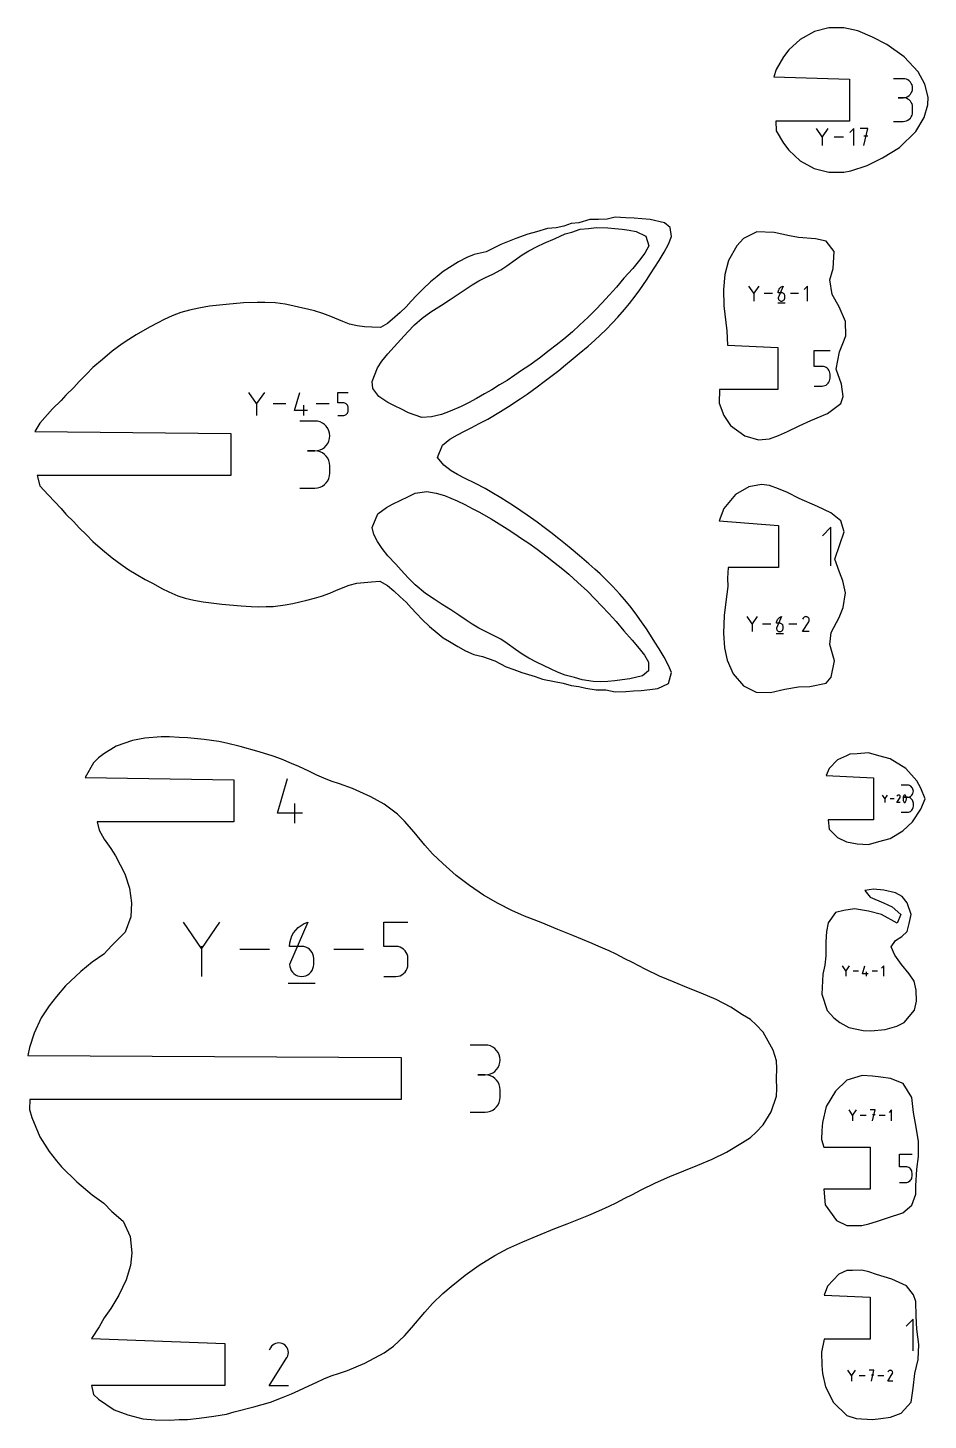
# Model space of a CAD drawing. Extents: x 0 to 590, y 0 to 890.
# Drawn here: x 396.8 to 461.1, y 137.4 to 236.8 of the extents above; entities that cross this region are included whole.
import ezdxf

# ---------------------------------------------------------------- set-up
doc = ezdxf.new("R2010")
doc.units = 0
doc.header["$MEASUREMENT"] = 0
for name, color, linetype in [('annotation', 7, 'Continuous'), ('boundary', 7, 'Continuous'), ('hole', 7, 'Continuous')]:
    doc.layers.add(name, color=color, linetype=linetype)

msp = doc.modelspace()

# ---------------------------------------------------------------- linework, layer by layer
at = {"layer": 'annotation', "color": 1}
for p, q in [((453.554591, 229.060272), (453.554591, 228.381448)), ((455.085942, 228.991387), (454.418975, 228.991387)), ((456.81425, 229.058092), (456.543072, 229.058092)), ((448.669296, 217.875951), (448.669296, 217.280475)), ((450.012625, 217.815524), (449.427549, 217.815524)), ((451.875451, 217.815524), (451.290376, 217.815524)), ((450.384026, 217.146754), (450.919042, 217.146754)), ((413.172544, 210.023868), (413.172544, 209.097944)), ((415.261324, 209.929908), (414.351573, 209.929908)), ((416.532018, 209.097996), (416.532018, 209.83694)), ((418.342781, 209.929908), (417.43303, 209.929908)), ((448.550542, 194.267782), (448.550542, 193.672305)), ((449.893871, 194.207355), (449.308795, 194.207355)), ((451.756699, 194.207355), (451.171623, 194.207355)), ((450.265272, 193.538585), (450.800289, 193.538585)), ((415.907667, 179.979771), (415.907667, 181.406749)), ((458.033541, 181.765822), (458.033541, 181.469604)), ((458.701777, 181.735763), (458.410733, 181.735763)), ((409.2259, 171.194502), (409.2259, 169.0436)), ((414.078093, 170.976237), (411.96476, 170.976237)), ((420.80675, 170.976237), (418.693417, 170.976237)), ((455.246542, 169.466063), (455.246542, 169.059424)), ((456.163873, 169.424798), (455.764337, 169.424798)), ((456.721925, 169.059447), (456.721925, 169.38397)), ((457.517159, 169.424798), (457.117623, 169.424798)), ((415.419619, 168.560593), (417.352134, 168.560593)), ((455.733508, 159.163766), (455.733508, 158.733974)), ((456.703069, 159.120152), (456.280785, 159.120152)), ((457.336024, 159.162385), (457.16433, 159.162385)), ((458.04802, 159.120152), (457.625736, 159.120152)), ((455.647795, 140.570501), (455.647795, 140.140709)), ((456.617358, 140.526888), (456.195073, 140.526888)), ((457.250312, 140.569121), (457.078619, 140.569121)), ((457.96231, 140.526888), (457.540025, 140.526888))]:
    msp.add_line(p, q, dxfattribs=at)
for points in [[(458.657805, 230.108861), (459.337217, 230.108861), (459.337217, 230.108861), (459.459411, 230.119823), (459.574392, 230.151415), (459.680246, 230.201698), (459.775062, 230.268733), (459.856927, 230.350581), (459.923928, 230.445302), (459.974154, 230.550958), (460.005692, 230.665608), (460.01663, 230.787315), (460.01663, 231.127501), (460.01663, 231.127501), (460.005692, 231.249156), (459.974154, 231.36378), (459.923928, 231.469428), (459.856927, 231.564155), (459.775062, 231.646019), (459.680246, 231.713074), (459.574392, 231.763378), (459.459411, 231.794986), (459.337217, 231.805954), (458.997031, 231.805954), (459.337217, 231.805954), (459.337217, 231.805954), (459.459411, 231.816924), (459.574392, 231.848551), (459.680246, 231.898904), (459.775062, 231.966057), (459.856927, 232.048082), (459.923928, 232.143049), (459.974154, 232.249031), (460.005692, 232.364099), (460.01663, 232.486326), (460.01663, 232.486326), (460.005692, 232.607982), (459.974154, 232.722605), (459.923928, 232.828253), (459.856927, 232.922981), (459.775062, 233.004844), (459.680246, 233.0719), (459.574392, 233.122204), (459.459411, 233.153811), (459.337217, 233.164779), (458.657805, 233.164779)], [(453.961396, 229.601327), (453.554591, 229.012921), (453.14771, 229.601327)], [(455.814469, 228.381486), (455.814469, 229.601288), (455.543291, 229.330034)], [(456.543072, 228.381486), (456.81425, 229.601288), (456.271818, 229.601288)], [(449.026153, 218.350574), (448.669296, 217.834414), (448.312373, 218.350574)], [(452.514528, 217.280508), (452.514528, 218.350541), (452.276646, 218.112592)], [(452.994938, 211.206252), (453.557681, 211.206252), (453.557681, 211.206252), (453.658682, 211.215333), (453.753807, 211.241514), (453.841451, 211.2832), (453.920011, 211.338796), (453.987884, 211.406709), (454.043465, 211.485343), (454.085151, 211.573104), (454.111339, 211.668399), (454.120424, 211.769631), (454.120424, 212.04997), (454.120424, 212.04997), (454.111344, 212.151153), (454.085169, 212.246316), (454.0435, 212.333887), (453.987936, 212.412296), (453.920077, 212.479971), (453.841522, 212.535342), (453.753871, 212.576837), (453.658724, 212.602886), (453.557681, 212.611918), (452.994938, 212.611918), (452.994938, 213.740425), (454.120424, 213.740425)], [(413.72743, 210.761873), (413.172544, 209.959281), (412.617553, 210.761873)], [(416.808939, 209.467886), (415.885102, 209.467886), (416.254053, 210.761821)], [(418.966559, 209.097996), (419.336031, 209.097996), (419.336031, 209.097996), (419.402344, 209.103958), (419.464799, 209.121147), (419.522342, 209.148516), (419.573921, 209.185019), (419.618483, 209.229607), (419.654975, 209.281235), (419.682344, 209.338855), (419.699538, 209.401421), (419.705503, 209.467886), (419.705503, 209.651943), (419.705503, 209.651943), (419.699542, 209.718376), (419.682356, 209.780856), (419.654998, 209.838351), (419.618517, 209.889831), (419.573964, 209.934263), (419.522388, 209.970617), (419.464841, 209.997861), (419.402372, 210.014964), (419.336031, 210.020894), (418.966559, 210.020894), (418.966559, 210.761821), (419.705503, 210.761821)], [(416.265195, 203.919349), (417.331092, 203.919349), (417.331092, 203.919349), (417.522796, 203.936547), (417.703183, 203.98611), (417.869253, 204.064997), (418.018005, 204.170165), (418.146439, 204.298572), (418.251554, 204.447175), (418.330352, 204.612933), (418.37983, 204.792803), (418.39699, 204.983742), (418.39699, 205.517443), (418.39699, 205.517443), (418.37983, 205.708303), (418.330352, 205.88813), (418.251554, 206.053876), (418.146439, 206.202489), (418.018005, 206.330921), (417.869253, 206.436121), (417.703183, 206.51504), (417.522796, 206.564628), (417.331092, 206.581835), (416.797391, 206.581835), (417.331092, 206.581835), (417.331092, 206.581835), (417.522796, 206.599046), (417.703183, 206.648663), (417.869253, 206.727661), (418.018005, 206.833014), (418.146439, 206.961698), (418.251554, 207.110687), (418.330352, 207.276957), (418.37983, 207.457482), (418.39699, 207.649238), (418.39699, 207.649238), (418.37983, 207.840098), (418.330352, 208.019925), (418.251554, 208.18567), (418.146439, 208.334284), (418.018005, 208.462716), (417.869253, 208.567916), (417.703183, 208.646835), (417.522796, 208.696423), (417.331092, 208.71363), (416.265195, 208.71363)], [(454.187736, 198.379833), (454.187736, 201.12562), (453.577312, 200.515024)], [(448.907398, 194.742405), (448.550542, 194.226245), (448.193618, 194.742405)], [(452.633169, 193.67233), (452.157941, 193.67233), (452.597067, 194.379266), (452.597067, 194.379266), (452.597592, 194.379915), (452.598095, 194.380571), (452.598581, 194.381237), (452.599051, 194.381919), (452.59951, 194.382624), (452.59996, 194.383357), (452.600405, 194.384122), (452.600849, 194.384927), (452.601295, 194.385775), (452.601295, 194.385775), (452.619426, 194.424705), (452.630018, 194.465059), (452.63333, 194.505925), (452.629622, 194.546392), (452.619154, 194.585548), (452.602184, 194.622481), (452.578973, 194.65628), (452.54978, 194.686031), (452.514865, 194.710825), (452.514865, 194.710825), (452.475827, 194.728698), (452.435412, 194.739127), (452.394521, 194.742346), (452.35406, 194.738589), (452.314932, 194.728092), (452.278039, 194.711088), (452.244287, 194.687813), (452.214578, 194.658502), (452.189816, 194.623389), (452.158612, 194.563532)], [(416.442431, 180.694066), (414.658407, 180.694066), (415.370889, 183.192788)], [(458.211059, 182.001922), (458.033541, 181.74516), (457.85599, 182.001922)], [(459.137775, 181.469616), (458.901374, 181.469616), (459.119816, 181.821279), (459.119816, 181.821279), (459.120077, 181.821603), (459.120328, 181.821928), (459.120569, 181.82226), (459.120803, 181.822599), (459.121031, 181.82295), (459.121255, 181.823314), (459.121477, 181.823695), (459.121697, 181.824095), (459.121919, 181.824517), (459.121919, 181.824517), (459.130938, 181.843883), (459.136207, 181.863957), (459.137855, 181.884286), (459.136011, 181.904416), (459.130803, 181.923894), (459.122362, 181.942266), (459.110815, 181.959079), (459.096293, 181.973879), (459.078925, 181.986212), (459.078925, 181.986212), (459.059506, 181.995104), (459.039401, 182.000292), (459.01906, 182.001893), (458.998933, 182.000024), (458.979469, 181.994802), (458.961117, 181.986344), (458.944327, 181.974766), (458.929548, 181.960185), (458.91723, 181.942718), (458.901708, 181.912942)], [(459.211161, 180.768781), (459.640645, 180.768781), (459.640645, 180.768781), (459.717889, 180.77571), (459.790572, 180.795681), (459.857487, 180.827467), (459.917424, 180.869842), (459.969174, 180.921582), (460.011529, 180.981459), (460.043278, 181.048248), (460.063215, 181.120723), (460.070129, 181.197658), (460.070129, 181.412704), (460.070129, 181.412704), (460.063215, 181.489607), (460.043278, 181.562065), (460.011529, 181.628849), (459.969174, 181.68873), (459.917424, 181.74048), (459.857487, 181.782868), (459.790572, 181.814667), (459.717889, 181.834648), (459.640645, 181.841581), (459.4256, 181.841581), (459.640645, 181.841581), (459.640645, 181.841581), (459.717889, 181.848516), (459.790572, 181.868508), (459.857487, 181.900339), (459.917424, 181.942789), (459.969174, 181.99464), (460.011529, 182.054672), (460.043278, 182.121668), (460.063215, 182.194407), (460.070129, 182.271672), (460.070129, 182.271672), (460.063215, 182.348575), (460.043278, 182.421033), (460.011529, 182.487817), (459.969174, 182.547698), (459.917424, 182.599448), (459.857487, 182.641836), (459.790572, 182.673635), (459.717889, 182.693616), (459.640645, 182.700549), (459.211161, 182.700549)], [(410.514889, 172.908873), (409.2259, 171.044467), (407.936668, 172.908873)], [(422.255772, 169.043722), (423.114048, 169.043722), (423.114048, 169.043722), (423.268092, 169.057572), (423.413173, 169.097502), (423.546845, 169.16108), (423.666662, 169.245873), (423.770178, 169.349451), (423.854949, 169.469381), (423.918527, 169.603232), (423.958467, 169.748571), (423.972325, 169.902967), (423.972325, 170.33053), (423.972325, 170.33053), (423.958475, 170.484851), (423.918555, 170.62999), (423.855002, 170.763551), (423.770258, 170.883136), (423.666761, 170.986352), (423.546952, 171.070802), (423.413271, 171.134089), (423.268156, 171.173818), (423.114048, 171.187594), (422.255772, 171.187594), (422.255772, 172.908752), (423.972325, 172.908752)], [(455.490232, 169.790173), (455.246542, 169.437698), (455.002806, 169.790173)], [(456.843541, 169.221891), (456.437818, 169.221891), (456.599851, 169.79015)], [(457.953572, 169.059447), (457.953572, 169.79015), (457.791127, 169.62766)], [(428.430761, 159.350002), (429.496658, 159.350002), (429.496658, 159.350002), (429.688362, 159.367199), (429.868749, 159.416762), (430.034819, 159.495649), (430.183571, 159.600817), (430.312005, 159.729224), (430.41712, 159.877828), (430.495918, 160.043585), (430.545396, 160.223455), (430.562556, 160.414394), (430.562556, 160.948095), (430.562556, 160.948095), (430.545396, 161.138955), (430.495918, 161.318783), (430.41712, 161.484528), (430.312005, 161.633142), (430.183571, 161.761573), (430.034819, 161.866774), (429.868749, 161.945693), (429.688362, 161.995281), (429.496658, 162.012488), (428.962957, 162.012488), (429.496658, 162.012488), (429.496658, 162.012488), (429.688362, 162.029699), (429.868749, 162.079316), (430.034819, 162.158313), (430.183571, 162.263666), (430.312005, 162.39235), (430.41712, 162.541339), (430.495918, 162.707609), (430.545396, 162.888134), (430.562556, 163.07989), (430.562556, 163.07989), (430.545396, 163.27075), (430.495918, 163.450577), (430.41712, 163.616323), (430.312005, 163.764936), (430.183571, 163.893368), (430.034819, 163.998569), (429.868749, 164.077488), (429.688362, 164.127075), (429.496658, 164.144283), (428.430761, 164.144283)], [(455.991073, 159.50633), (455.733508, 159.133786), (455.475894, 159.50633)], [(457.16433, 158.733998), (457.336024, 159.506306), (456.992588, 159.506306)], [(458.509281, 158.733998), (458.509281, 159.506306), (458.337587, 159.334563)], [(459.077979, 154.324495), (459.529391, 154.324495), (459.529391, 154.324495), (459.61041, 154.331779), (459.686716, 154.35278), (459.757021, 154.386219), (459.820038, 154.430817), (459.874483, 154.485293), (459.919068, 154.548371), (459.952507, 154.61877), (459.973514, 154.695211), (459.980802, 154.776416), (459.980802, 155.001293), (459.980802, 155.001293), (459.973518, 155.082459), (459.952522, 155.158795), (459.919097, 155.229041), (459.874525, 155.291937), (459.820091, 155.346224), (459.757077, 155.39064), (459.686767, 155.423926), (459.610444, 155.444822), (459.529391, 155.452067), (459.077979, 155.452067), (459.077979, 156.357312), (459.980802, 156.357312)], [(460.050822, 142.312667), (460.050822, 144.564406), (459.550232, 144.063674)], [(415.437367, 139.793367), (414.071429, 139.793367), (415.333601, 141.825301), (415.333601, 141.825301), (415.33511, 141.827168), (415.336557, 141.829051), (415.337951, 141.830966), (415.339303, 141.832928), (415.340621, 141.834954), (415.341916, 141.837059), (415.343196, 141.839259), (415.344472, 141.841571), (415.345752, 141.84401), (415.345752, 141.84401), (415.397867, 141.955904), (415.428311, 142.071893), (415.437832, 142.189355), (415.427174, 142.305669), (415.397084, 142.418215), (415.348309, 142.524371), (415.281594, 142.621517), (415.197685, 142.707032), (415.097329, 142.778294), (415.097329, 142.778294), (414.985123, 142.829669), (414.868957, 142.859644), (414.751427, 142.868895), (414.63513, 142.858097), (414.522663, 142.827924), (414.416625, 142.779052), (414.319611, 142.712153), (414.234218, 142.627904), (414.163045, 142.526979), (414.073358, 142.354935)], [(455.90536, 140.913066), (455.647795, 140.540521), (455.390182, 140.913066)], [(457.078619, 140.140734), (457.250312, 140.913042), (456.906876, 140.913042)], [(458.594911, 140.140727), (458.251911, 140.140727), (458.568854, 140.650966), (458.568854, 140.650966), (458.569233, 140.651435), (458.569597, 140.651908), (458.569947, 140.652388), (458.570286, 140.652881), (458.570617, 140.65339), (458.570942, 140.653919), (458.571264, 140.654471), (458.571584, 140.655052), (458.571906, 140.655664), (458.571906, 140.655664), (458.584992, 140.683762), (458.592637, 140.712888), (458.595028, 140.742384), (458.592352, 140.771591), (458.584796, 140.799853), (458.572548, 140.826509), (458.555795, 140.850904), (458.534725, 140.872377), (458.509524, 140.890272), (458.509524, 140.890272), (458.481348, 140.903173), (458.452178, 140.9107), (458.422665, 140.913023), (458.393461, 140.910311), (458.36522, 140.902735), (458.338593, 140.890462), (458.314232, 140.873663), (458.292789, 140.852507), (458.274916, 140.827164), (458.252395, 140.783962)]]:
    msp.add_lwpolyline(points, dxfattribs=at)
for points in [[(450.413786, 217.51839), (450.413786, 217.51839), (450.417622, 217.475645), (450.42868, 217.435408), (450.446282, 217.398352), (450.46975, 217.365149), (450.498409, 217.336474), (450.53158, 217.312999), (450.568587, 217.295397), (450.608753, 217.284343), (450.6514, 217.280508), (450.6514, 217.280508), (450.694135, 217.284343), (450.734347, 217.295397), (450.771368, 217.312999), (450.804529, 217.336474), (450.833159, 217.365149), (450.856592, 217.398352), (450.874158, 217.435408), (450.885188, 217.475645), (450.889013, 217.51839), (450.889013, 217.636761), (450.889013, 217.636761), (450.885188, 217.679484), (450.874158, 217.719666), (450.856592, 217.756642), (450.833159, 217.78975), (450.804529, 217.818325), (450.771368, 217.841705), (450.734347, 217.859226), (450.694135, 217.870225), (450.6514, 217.874039), (450.413786, 217.874039), (450.419048, 217.946364), (450.434404, 218.015855), (450.459215, 218.081649), (450.492839, 218.142886), (450.534635, 218.198702), (450.583961, 218.248238), (450.640176, 218.29063), (450.702639, 218.325018), (450.77071, 218.350541), (450.77071, 218.350541)], [(450.295033, 193.910221), (450.295033, 193.910221), (450.298869, 193.867476), (450.309926, 193.827239), (450.327528, 193.790182), (450.350997, 193.75698), (450.379655, 193.728304), (450.412827, 193.704829), (450.449834, 193.687228), (450.489999, 193.676173), (450.532646, 193.672339), (450.532646, 193.672339), (450.575382, 193.676173), (450.615594, 193.687228), (450.652615, 193.704829), (450.685775, 193.728304), (450.714406, 193.75698), (450.737839, 193.790182), (450.755405, 193.827239), (450.766435, 193.867476), (450.77026, 193.910221), (450.77026, 194.028591), (450.77026, 194.028591), (450.766435, 194.071315), (450.755405, 194.111497), (450.737839, 194.148473), (450.714406, 194.181581), (450.685775, 194.210156), (450.652615, 194.233536), (450.615594, 194.251057), (450.575382, 194.262056), (450.532646, 194.26587), (450.295033, 194.26587), (450.300294, 194.338195), (450.315651, 194.407686), (450.340462, 194.473481), (450.374085, 194.534717), (450.415881, 194.590533), (450.465207, 194.640069), (450.521423, 194.682461), (450.583886, 194.71685), (450.651956, 194.742372), (450.651956, 194.742372)], [(459.435292, 181.472017), (459.44798, 181.469719), (459.460697, 181.469655), (459.473157, 181.47173), (459.485073, 181.475852), (459.496158, 181.481925), (459.506126, 181.489858), (459.514689, 181.499555), (459.521561, 181.510923), (459.521561, 181.510923), (459.542064, 181.558915), (459.557441, 181.608297), (459.567692, 181.658674), (459.572818, 181.709652), (459.572818, 181.760839), (459.567692, 181.81184), (459.557441, 181.862261), (459.542064, 181.911709), (459.521561, 181.959791), (459.521561, 181.959791), (459.518953, 181.964643), (459.515997, 181.969282), (459.512715, 181.973686), (459.509128, 181.97783), (459.50526, 181.981693), (459.501132, 181.985251), (459.496766, 181.988482), (459.492186, 181.991364), (459.487412, 181.993872), (459.487412, 181.993872), (459.474943, 181.998597), (459.462181, 182.000973), (459.44941, 182.001095), (459.436914, 181.999056), (459.424976, 181.994951), (459.413879, 181.988875), (459.403907, 181.980921), (459.395344, 181.971184), (459.388472, 181.959757), (459.388472, 181.959757), (459.368068, 181.911775), (459.352765, 181.862401), (459.342563, 181.812029), (459.337462, 181.761053), (459.337462, 181.709866), (459.342563, 181.658863), (459.352765, 181.608437), (459.368068, 181.558981), (459.388472, 181.51089), (459.388472, 181.51089), (459.39107, 181.506047), (459.394005, 181.501431), (459.397263, 181.497055), (459.400832, 181.492935), (459.404701, 181.489082), (459.408857, 181.485513), (459.413287, 181.48224), (459.417979, 181.479279), (459.422921, 181.476641), (459.422921, 181.476641)], [(415.527115, 169.902967), (415.527115, 169.902967), (415.540972, 169.748571), (415.580913, 169.603232), (415.644491, 169.469381), (415.729262, 169.349451), (415.832778, 169.245873), (415.952595, 169.16108), (416.086267, 169.097502), (416.231348, 169.057572), (416.385391, 169.043722), (416.385391, 169.043722), (416.539754, 169.057572), (416.685005, 169.097502), (416.818726, 169.16108), (416.938503, 169.245873), (417.04192, 169.349451), (417.126561, 169.469381), (417.19001, 169.603232), (417.22985, 169.748571), (417.243668, 169.902967), (417.243668, 170.33053), (417.243668, 170.33053), (417.22985, 170.484851), (417.19001, 170.62999), (417.126561, 170.763551), (417.04192, 170.883136), (416.938503, 170.986352), (416.818726, 171.070802), (416.685005, 171.134089), (416.539754, 171.173818), (416.385391, 171.187594), (415.527115, 171.187594), (415.54612, 171.448839), (415.60159, 171.699845), (415.691208, 171.937498), (415.81266, 172.158688), (415.963628, 172.360301), (416.141797, 172.539226), (416.344851, 172.692351), (416.570473, 172.816563), (416.816347, 172.908752), (416.816347, 172.908752)]]:
    msp.add_lwpolyline(points, close=True, dxfattribs=at)
at = {"layer": 'boundary', "color": 5}
for points in [[(450.795203, 234.726647), (450.272117, 233.828726), (450.106954, 233.288547), (455.513147, 233.138547), (455.513147, 230.138547), (450.256956, 230.138547), (450.272117, 229.448317), (450.794867, 228.550831), (451.186668, 228.06082), (451.976578, 227.304098), (452.98608, 226.756949), (454.023227, 226.49169), (454.537297, 226.486313), (455.094821, 226.48171), (455.602625, 226.590559), (456.780839, 226.973065), (457.873105, 227.517293), (459.069584, 228.259391), (460.256767, 229.380888), (460.854639, 230.393291), (461.107437, 231.288545), (461.1273, 231.837375), (460.896182, 232.763518), (460.421333, 233.645219), (459.421201, 234.726267), (458.187169, 235.595319), (457.159148, 236.136914), (456.095347, 236.580677), (455.09482, 236.795346), (454.537297, 236.790744), (454.023226, 236.78537), (453.022452, 236.533533), (451.976895, 235.973177), (451.187147, 235.216786)], [(399.556424, 210.56943), (399.214065, 210.184543), (398.587261, 209.588431), (397.698401, 208.559856), (397.33826, 207.969199), (411.331694, 207.819199), (411.331694, 204.819199), (397.488122, 204.819199), (397.698056, 204.079138), (398.283829, 203.430859), (399.213976, 202.453889), (399.556384, 202.068953), (400.115808, 201.520784), (400.491496, 201.096221), (401.029493, 200.573545), (401.480005, 200.104054), (402.16944, 199.524793), (402.848102, 198.93784), (403.578502, 198.422141), (404.038649, 198.091276), (404.566158, 197.778122), (405.198973, 197.388177), (405.774623, 197.099406), (406.403516, 196.760772), (406.900524, 196.507178), (407.551172, 196.22682), (408.058125, 196.069627), (408.684161, 195.92146), (409.349013, 195.800998), (410.680162, 195.624957), (412.056362, 195.502408), (412.78234, 195.461192), (413.290485, 195.447473), (413.84957, 195.462701), (414.359529, 195.475616), (415.219834, 195.581682), (415.758264, 195.692033), (416.254052, 195.806684), (416.764794, 195.923722), (417.301099, 196.058391), (417.795291, 196.201852), (418.389926, 196.429996), (418.879246, 196.630575), (419.782223, 197.000046), (420.314523, 197.128374), (420.842005, 197.182938), (421.370095, 197.228129), (421.965261, 197.263729), (422.50951, 196.964463), (422.961329, 196.592318), (423.427911, 196.165225), (423.853147, 195.7741), (424.212273, 195.374226), (424.589065, 194.95918), (425.003957, 194.52848), (425.516929, 194.047688), (426.05974, 193.59487), (426.49601, 193.234824), (426.946451, 192.964916), (427.530328, 192.59753), (428.087154, 192.29121), (428.679895, 192.038216), (429.300624, 191.891259), (430.188927, 191.589035), (430.986318, 191.162588), (431.549697, 190.969469), (432.105025, 190.760947), (433.05418, 190.457994), (433.587937, 190.278475), (434.438114, 190.108768), (435.050504, 189.986104), (435.638037, 189.81543), (436.172083, 189.761515), (436.690843, 189.640852), (437.414584, 189.504652), (438.120603, 189.518071), (438.768863, 189.371224), (439.540075, 189.405777), (440.076328, 189.440654), (440.634231, 189.474956), (441.239744, 189.532354), (441.829348, 189.621252), (442.586035, 189.973278), (442.796253, 190.74646), (442.594636, 191.256072), (442.278024, 191.841499), (441.928633, 192.434927), (441.614638, 192.920176), (441.292242, 193.420394), (441.023186, 193.865891), (440.666002, 194.373016), (440.194258, 195.003845), (439.815709, 195.508794), (439.437747, 195.966505), (439.104518, 196.350192), (438.580722, 196.919466), (438.162454, 197.344931), (437.697081, 197.793073), (437.317784, 198.144206), (436.892422, 198.524421), (436.229066, 199.089955), (435.634484, 199.583722), (435.238812, 199.907884), (434.744127, 200.30673), (434.189911, 200.753992), (433.704868, 201.11182), (433.201473, 201.479834), (432.492004, 202.000523), (432.031147, 202.301773), (431.523252, 202.649224), (430.61208, 203.227588), (429.972669, 203.61171), (429.493681, 203.885704), (428.806645, 204.248111), (428.010846, 204.643882), (427.517698, 204.901076), (427.070424, 205.147631), (426.533919, 205.569575), (426.078169, 206.103264), (426.434261, 206.982433), (426.958176, 207.425764), (427.517698, 207.737284), (428.010846, 207.994478), (428.545922, 208.25115), (429.066027, 208.528515), (429.67477, 208.856331), (430.595445, 209.400536), (431.150205, 209.743431), (431.983773, 210.304498), (432.492004, 210.637841), (433.201476, 211.158531), (433.704867, 211.526538), (434.189912, 211.884369), (434.744131, 212.331634), (435.238812, 212.730482), (435.634484, 213.054639), (436.204386, 213.527759), (436.840807, 214.067639), (437.317783, 214.494154), (437.697081, 214.845287), (438.125175, 215.256601), (438.580722, 215.718894), (438.954476, 216.127378), (439.437747, 216.671854), (439.791249, 217.099928), (440.194258, 217.634514), (440.529421, 218.076135), (441.023187, 218.772469), (441.292242, 219.217966), (441.607224, 219.706019), (441.917988, 220.187309), (442.266502, 220.77921), (442.588266, 221.336593), (442.795203, 221.888396), (442.710915, 222.536619), (442.298742, 222.867774), (441.265634, 223.100528), (440.684158, 223.158316), (440.126991, 223.199562), (439.540394, 223.232454), (438.768231, 223.267166), (438.208329, 223.133951), (437.593081, 223.113392), (436.978057, 223.105179), (436.17232, 222.876324), (435.644351, 222.825134), (435.121298, 222.631666), (434.556602, 222.52182), (433.941135, 222.460934), (433.157733, 222.227933), (432.534661, 222.05694), (431.689394, 221.73931), (431.204295, 221.5603), (430.612659, 221.316576), (429.568668, 220.793213), (428.714857, 220.611123), (428.173982, 220.39634), (427.588016, 220.079655), (426.946447, 219.673441), (426.49601, 219.403532), (426.059739, 219.043477), (425.589875, 218.651495), (425.065811, 218.163845), (424.58907, 217.67918), (424.212274, 217.264141), (423.853147, 216.864258), (423.427911, 216.473135), (423.049495, 216.120606), (422.509509, 215.673898), (422.005109, 215.396451), (421.393769, 215.407884), (420.870503, 215.452481), (420.34966, 215.502747), (419.813694, 215.625882), (419.330336, 215.827426), (418.479216, 216.172289), (417.907759, 216.393848), (417.301099, 216.579968), (416.797505, 216.707709), (416.254051, 216.831676), (415.758264, 216.946318), (415.219834, 217.056678), (414.491254, 217.151138), (413.745035, 217.185937), (413.217956, 217.190632), (412.243737, 217.14405), (411.005518, 217.04676), (409.812269, 216.908044), (409.048835, 216.785169), (408.371917, 216.641749), (407.764196, 216.475709), (407.134023, 216.238288), (406.577144, 215.97469), (406.104329, 215.721074), (405.527084, 215.422924), (404.566158, 214.860237), (404.038649, 214.547083), (403.578502, 214.216219), (402.8481, 213.700518), (402.169442, 213.11357), (401.480004, 212.534306), (401.029494, 212.064818), (400.491494, 211.542139), (400.115808, 211.117575)], [(447.939993, 221.748692), (447.472051, 221.218218), (446.878283, 220.187974), (446.613874, 219.171737), (446.51789, 218.105136), (446.543523, 216.948827), (446.685289, 215.758566), (446.75213, 215.150335), (446.794209, 214.123338), (450.390283, 213.973338), (450.390283, 210.973338), (446.216174, 210.973338), (446.191762, 209.982574), (446.543896, 209.09919), (447.013121, 208.38346), (448.028884, 207.644894), (449.001318, 207.366731), (449.796629, 207.439771), (450.443934, 207.678856), (451.079792, 207.961657), (451.907338, 208.371997), (452.753587, 208.755786), (453.934603, 209.239909), (454.902296, 209.964004), (455.065404, 210.467155), (454.935034, 211.350993), (454.551202, 212.423874), (454.808153, 213.649588), (455.041576, 214.257449), (455.237732, 214.794563), (455.219411, 215.813878), (454.772207, 216.872596), (454.266815, 217.751003), (454.09556, 218.806079), (454.35157, 219.599816), (454.41598, 220.827159), (453.83379, 221.559616), (453.086004, 221.735499), (451.875391, 221.824667), (451.231338, 221.940671), (450.121578, 222.173728), (448.859829, 222.214275), (448.854533, 222.21332)], [(446.191674, 201.575636), (450.450549, 201.252727), (450.450549, 198.252727), (446.852822, 198.252727), (446.792379, 197.484344), (446.814202, 196.897002), (446.685288, 195.799879), (446.567977, 194.819363), (446.515734, 193.564873), (446.593248, 192.519859), (446.773845, 191.629691), (447.202071, 190.665026), (447.939873, 189.80986), (448.854545, 189.345131), (449.871333, 189.331645), (450.883033, 189.553416), (451.875391, 189.73378), (452.677838, 189.752419), (453.833575, 189.998733), (454.208867, 190.425372), (454.445202, 191.588531), (454.09556, 192.752384), (454.198153, 193.61737), (454.772206, 194.685867), (455.063851, 195.394974), (455.230272, 196.433829), (455.041576, 197.301019), (454.808153, 197.908879), (454.454985, 198.852018), (454.810267, 199.905651), (455.137565, 200.806392), (454.902296, 201.594459), (454.17119, 202.16281), (453.221336, 202.609313), (451.907338, 203.186463), (451.079792, 203.596807), (450.443934, 203.879605), (449.796629, 204.118689), (449.21524, 204.176463), (448.32303, 204.005181), (447.370807, 203.458515), (446.543407, 202.458433)], [(401.516653, 184.304256), (400.927777, 183.26016), (411.534552, 183.086279), (411.534552, 180.086279), (401.770482, 180.086279), (401.9169, 179.490433), (402.281019, 178.837551), (402.762787, 178.171849), (403.094255, 177.661685), (403.756198, 176.383534), (404.092591, 175.339124), (404.239846, 174.299337), (404.178035, 173.304574), (403.786708, 172.20284), (402.836943, 171.252796), (402.259495, 170.640008), (401.422449, 170.060333), (400.622721, 169.389521), (399.528107, 168.361727), (398.885608, 167.615971), (398.348101, 166.955505), (397.78984, 166.085625), (397.274125, 164.986211), (396.947559, 163.963792), (396.831883, 163.399851), (423.49726, 163.249851), (423.49726, 160.249851), (396.981871, 160.249851), (396.947563, 159.535891), (397.127128, 158.97755), (397.696814, 157.582249), (398.348101, 156.544162), (398.885608, 155.883699), (399.246213, 155.434831), (400.319345, 154.363868), (401.422449, 153.439341), (402.259495, 152.859671), (402.836943, 152.246877), (403.644557, 151.56543), (404.133726, 150.466571), (404.247539, 149.29812), (404.152235, 148.401321), (403.860578, 147.375987), (403.340265, 146.269356), (402.762787, 145.327824), (402.281019, 144.662124), (401.9169, 144.009242), (401.37636, 143.196204), (410.910311, 142.831181), (410.910311, 139.831181), (401.376224, 139.831181), (401.516653, 139.195422), (401.883111, 138.842588), (402.994534, 138.093002), (403.970223, 137.72788), (405.041982, 137.456674), (405.931365, 137.376062), (406.948934, 137.352551), (407.646303, 137.391492), (408.230748, 137.405861), (409.062119, 137.4979), (410.12401, 137.632179), (411.017156, 137.785273), (411.567636, 137.9409), (412.965276, 138.306608), (414.165768, 138.6468), (414.94938, 138.944375), (415.663137, 139.243071), (416.187866, 139.459982), (416.910045, 139.798889), (417.476661, 140.071731), (417.96746, 140.297643), (418.50305, 140.512788), (419.086703, 140.705573), (419.658183, 140.899943), (420.90875, 141.412577), (422.274005, 142.162273), (422.945265, 142.646057), (423.721599, 143.366066), (424.253279, 143.981915), (425.189487, 145.070967), (425.728168, 145.69312), (426.463619, 146.397981), (427.065859, 146.896283), (428.057958, 147.711962), (429.056536, 148.420251), (430.182904, 149.120498), (431.118203, 149.62252), (432.174107, 150.100219), (433.208919, 150.529154), (434.474918, 151.035222), (435.354682, 151.369431), (436.894762, 151.98688), (437.620478, 152.312796), (438.355869, 152.637949), (438.848852, 152.869565), (439.470881, 153.197793), (440.013111, 153.466617), (440.627949, 153.792699), (441.65628, 154.312555), (442.670593, 154.748228), (443.689112, 155.158235), (444.668484, 155.56067), (445.694196, 155.992274), (446.737555, 156.502019), (447.876039, 157.194173), (448.438323, 157.538225), (448.835811, 157.909874), (449.333571, 158.447588), (449.904333, 159.367521), (450.285545, 160.483597), (450.321128, 161.02591), (450.294784, 161.749816), (450.321153, 162.47378), (450.285545, 163.016074), (450.064683, 163.776017), (449.333571, 165.052082), (448.835962, 165.589787), (448.438885, 165.960959), (447.876438, 166.305281), (447.034695, 166.86007), (445.97844, 167.400458), (444.916828, 167.843361), (444.024058, 168.217207), (442.978702, 168.640029), (441.930277, 169.062329), (440.928975, 169.560133), (440.01311, 170.033048), (439.470881, 170.301872), (438.84885, 170.630102), (438.355869, 170.861715), (437.620483, 171.186865), (437.144671, 171.393215), (435.748801, 171.960656), (434.679644, 172.398023), (433.479057, 172.886569), (432.300374, 173.355572), (431.393629, 173.754527), (430.409864, 174.252257), (429.37839, 174.859162), (428.377975, 175.530454), (427.423257, 176.261297), (426.46362, 177.101685), (425.728163, 177.806549), (425.189492, 178.428694), (424.419224, 179.338451), (423.721954, 180.133209), (423.220252, 180.639005), (422.274005, 181.337395), (421.332514, 181.879271), (420.014379, 182.45946), (419.086703, 182.794098), (418.50305, 182.986872), (417.96746, 183.20202), (417.476661, 183.427929), (416.910044, 183.700772), (416.187854, 184.039691), (415.66315, 184.256593), (414.94938, 184.555301), (414.348784, 184.787157), (413.362904, 185.09472), (411.995689, 185.46765), (411.01716, 185.71438), (410.479693, 185.814175), (409.423364, 185.972714), (408.229837, 186.093893), (407.646643, 186.108224), (406.948623, 186.147138), (406.344549, 186.156645), (405.185466, 186.072545), (404.300503, 185.887399), (403.12756, 185.489395), (402.268261, 184.951306), (401.883111, 184.65709)], [(454.649246, 184.512323), (454.065777, 183.902258), (453.839123, 183.385757), (457.223297, 183.235757), (457.223297, 180.235757), (453.989079, 180.235757), (454.065781, 179.569207), (454.648398, 178.959738), (455.297248, 178.667968), (456.048284, 178.517004), (456.865133, 178.466485), (457.599362, 178.673386), (458.406248, 178.889412), (459.325522, 179.450124), (460.015029, 180.093232), (460.605101, 180.98665), (460.90319, 181.718254), (460.604875, 182.48563), (460.320671, 183.014175), (459.526368, 183.89954), (458.406191, 184.582096), (457.59897, 184.798177), (456.864589, 185.005041), (456.048463, 184.954547), (455.529525, 184.918066), (455.297634, 184.803673)], [(456.983132, 174.705485), (457.929075, 174.301514), (458.54826, 174.00887), (459.165426, 173.46666), (458.908386, 172.852136), (457.786627, 173.473649), (456.858491, 173.706323), (455.86417, 173.868361), (455.116372, 173.762744), (454.516288, 173.606296), (453.995417, 172.884259), (453.87688, 172.245514), (453.820906, 171.523822), (453.82562, 170.522123), (453.759467, 169.847516), (453.6011, 169.209482), (453.533035, 167.786436), (453.904213, 166.618272), (454.380807, 166.081842), (454.81653, 165.742322), (455.462126, 165.387621), (456.484017, 165.177893), (457.025726, 165.154354), (458.064507, 165.257118), (458.898939, 165.501665), (459.403159, 165.758552), (460.152587, 166.634929), (460.307131, 167.267535), (460.269847, 168.074867), (460.125644, 168.712296), (459.770951, 169.22585), (459.214601, 169.899736), (458.747846, 170.568414), (458.486983, 171.158489), (458.804764, 171.622335), (459.25935, 171.889327), (459.624419, 172.254174), (459.769531, 172.819447), (459.925904, 173.456997), (459.631489, 174.295811), (459.26458, 174.747251), (458.783773, 175.010533), (457.958071, 175.214081), (457.230322, 175.282477), (456.61025, 175.177168)], [(454.502232, 160.848885), (453.851962, 159.756033), (453.586469, 158.616361), (453.541249, 158.049818), (453.51673, 157.394873), (453.673808, 156.840903), (456.988624, 156.840903), (456.988624, 153.840903), (453.680521, 153.840903), (453.775314, 152.737345), (454.575989, 151.617987), (455.329727, 151.260756), (456.380217, 151.243421), (456.894853, 151.37624), (457.441135, 151.550678), (458.222253, 151.792668), (459.31379, 152.157682), (459.959689, 152.699987), (460.258813, 153.490774), (460.249174, 154.083138), (460.30763, 155.273305), (460.438377, 156.182026), (460.448126, 157.253981), (460.260563, 158.28753), (460.092122, 159.337206), (459.962118, 160.387523), (459.336903, 161.395847), (458.427248, 161.742873), (457.737855, 161.841291), (457.142341, 161.916726), (456.416445, 161.96884), (455.325492, 161.635568)], [(454.745016, 147.774277), (453.931668, 146.930392), (453.692851, 146.288536), (456.986065, 146.138536), (456.986065, 143.138536), (453.69497, 143.138536), (453.520548, 142.218084), (453.541249, 141.262009), (453.586469, 140.695459), (453.801725, 139.743268), (454.356102, 138.622424), (455.325835, 137.676058), (455.979081, 137.461332), (457.142341, 137.395106), (457.737854, 137.470537), (458.427249, 137.568956), (459.210764, 137.850367), (459.907176, 138.644418), (460.067298, 139.648712), (460.180505, 140.674826), (460.414269, 141.689245), (460.468639, 142.766481), (460.323101, 143.86032), (460.279217, 144.777615), (460.258813, 145.821072), (460.089271, 146.30832), (459.58878, 146.950322), (458.542861, 147.411703), (457.441135, 147.76116), (456.894853, 147.935599), (456.380217, 148.068421), (455.735957, 148.051127), (455.328616, 148.050807)]]:
    msp.add_lwpolyline(points, close=True, dxfattribs=at)
at = {"layer": 'hole', "color": 5}
for points in [[(423.967443, 215.082233), (424.45485, 215.587455), (424.989169, 216.063863), (425.611342, 216.51014), (426.373789, 216.993509), (426.992691, 217.388326), (427.572661, 217.774446), (428.138964, 218.157233), (428.572469, 218.43457), (429.036099, 218.719952), (429.509784, 218.96337), (430.029038, 219.211347), (430.607828, 219.509019), (431.042455, 219.809482), (431.624359, 220.225669), (432.138002, 220.572498), (432.614763, 220.869316), (433.211127, 221.179657), (433.714998, 221.425798), (434.486763, 221.750804), (435.192788, 222.081476), (435.690848, 222.196689), (436.275191, 222.412155), (436.870547, 222.455657), (437.440228, 222.533233), (438.244882, 222.517775), (438.756602, 222.471068), (439.264938, 222.421555), (439.778425, 222.350302), (440.282577, 222.249497), (440.974874, 221.921342), (441.169136, 221.221624), (440.895315, 220.695674), (440.516683, 220.208514), (440.025445, 219.612364), (439.403703, 218.906968), (438.874303, 218.285609), (438.344445, 217.695113), (437.855829, 217.162787), (437.361386, 216.645695), (436.840032, 216.126525), (436.229916, 215.549335), (435.727199, 215.085094), (435.109312, 214.558756), (434.571027, 214.125567), (434.053466, 213.740646), (433.361237, 213.214121), (432.609621, 212.660926), (432.096598, 212.32172), (431.611007, 211.977923), (431.062561, 211.619472), (430.526323, 211.288567), (429.957772, 210.938471), (429.451656, 210.649622), (428.880754, 210.326049), (428.299093, 210.016185), (427.778094, 209.757808), (426.995498, 209.410987), (426.380315, 209.177402), (425.653279, 209.006228), (424.973276, 208.967602), (424.022141, 209.30449), (423.520352, 209.551931), (423.008163, 209.796464), (422.538036, 210.030241), (421.886656, 210.473323), (421.471975, 211.028979), (421.413055, 211.544871), (421.797506, 212.504496), (422.1153, 212.995619), (422.531734, 213.520848), (422.985872, 214.022869), (423.468126, 214.537684)], [(423.466114, 203.052285), (423.973004, 203.303516), (424.494404, 203.555135), (425.316468, 203.672285), (426.001114, 203.563202), (426.594699, 203.383537), (427.485957, 203.01368), (428.045918, 202.751329), (428.566781, 202.475965), (429.044687, 202.22262), (429.919239, 201.722625), (430.491643, 201.370685), (431.062562, 201.018894), (431.611007, 200.660447), (432.096599, 200.31664), (432.601274, 199.983169), (433.198549, 199.549311), (433.919702, 199.00446), (434.372835, 198.663741), (435.036679, 198.136606), (435.478241, 197.771588), (436.118326, 197.188383), (436.793729, 196.553996), (437.32761, 196.024999), (437.830536, 195.500855), (438.323853, 194.964763), (438.844807, 194.387572), (439.403703, 193.731392), (439.989366, 193.069482), (440.486279, 192.463752), (440.862083, 191.998605), (441.156455, 191.488716), (441.147123, 190.881506), (440.721833, 190.514721), (439.812578, 190.30406), (439.264681, 190.216577), (438.756148, 190.167219), (438.24496, 190.120773), (437.721609, 190.087962), (437.207754, 190.109055), (436.429765, 190.225815), (435.874198, 190.394479), (435.193467, 190.557407), (434.65775, 190.772338), (434.159245, 191.012209), (433.214982, 191.456518), (432.615378, 191.768491), (432.138993, 192.065183), (431.650125, 192.383509), (431.057682, 192.819744), (430.607828, 193.129348), (430.093868, 193.393476), (429.509784, 193.674992), (429.049418, 193.911217), (428.57254, 194.203725), (428.138964, 194.481139), (427.613246, 194.837656), (427.040265, 195.219116), (426.432015, 195.609191), (425.845248, 195.978291), (425.240642, 196.392149), (424.49152, 197.016681), (424.003216, 197.522551), (423.497428, 198.064116), (423.114787, 198.478913), (422.547669, 199.095002), (422.132899, 199.612387), (421.80815, 200.105757), (421.548785, 200.608333), (421.420548, 201.117694), (421.826812, 202.092905), (422.45484, 202.541374), (422.878152, 202.78054)]]:
    msp.add_lwpolyline(points, close=True, dxfattribs=at)

doc.saveas('drawing.dxf')
